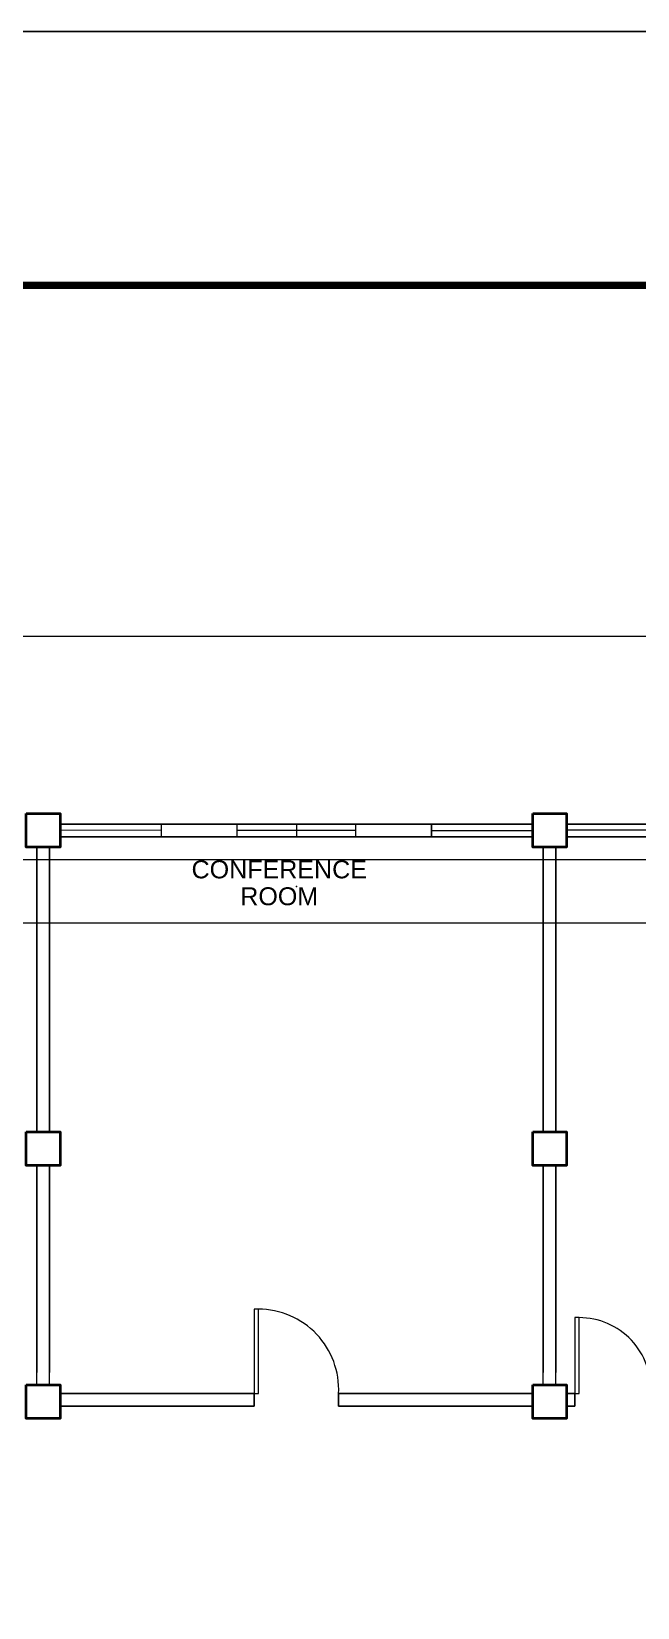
# Model space of a CAD drawing. Header units: millimetres. Extents: x -116 to 421, y 1 to 342.
# Drawn here: x 251.16 to 258.34, y 138.3 to 156.98 of the extents above; entities that cross this region are included whole.
import ezdxf

# ---------------------------------------------------------------- set-up
doc = ezdxf.new("R2010")
doc.units = ezdxf.units.MM
doc.header["$MEASUREMENT"] = 0
doc.layers.add('ahu line', color=7, linetype='Continuous', lineweight=20)
doc.layers.add('label', color=7, linetype='Continuous')
doc.layers.add('template', color=7, linetype='Continuous')
doc.styles.add('SWISSLT175', font='swissl.ttf', dxfattribs={"height": 0.175})

msp = doc.modelspace()

# ---------------------------------------------------------------- linework, layer by layer
at = {"color": 8, "lineweight": 9}
for p, q in [((260.825, 149.812), (245.5, 149.811)), ((251.5, 147.587), (251.5, 147.587)), ((252.7, 147.587), (252.7, 147.437)), ((253.6, 147.437), (253.6, 147.587)), ((254.3, 147.587), (254.3, 147.437)), ((254.3, 147.587), (255, 147.587)), ((255, 147.587), (255, 147.437)), ((255.9, 147.587), (255.9, 147.437)), ((257.5, 147.587), (257.5, 147.587)), ((252.7, 147.512), (251.5, 147.514)), ((255, 147.512), (253.6, 147.512)), ((254.3, 147.437), (253.6, 147.437)), ((255.9, 147.512), (257.1, 147.512)), ((259.6, 147.512), (257.5, 147.514)), ((251.225, 140.939), (251.225, 141.087)), ((251.375, 140.939), (251.375, 141.087)), ((257.225, 140.939), (257.225, 141.087)), ((257.375, 140.939), (257.375, 141.087)), ((251.5, 140.837), (251.5, 140.837)), ((251.5, 140.687), (251.5, 140.687))]:
    msp.add_line(p, q, dxfattribs=at)
at = {"color": 8, "lineweight": 25}
for p, q in [((251.5, 147.587), (257.1, 147.587)), ((257.5, 147.587), (260.825, 147.587)), ((251.5, 147.437), (257.1, 147.437)), ((257.5, 147.437), (260.825, 147.437)), ((251.225, 147.314), (251.225, 143.939)), ((251.375, 147.314), (251.375, 143.939)), ((257.225, 147.314), (257.225, 143.939)), ((257.375, 147.314), (257.375, 143.939)), ((251.225, 143.539), (251.225, 141.087)), ((251.375, 143.539), (251.375, 141.087)), ((257.225, 143.539), (257.225, 141.087)), ((257.375, 143.539), (257.375, 141.087)), ((251.5, 140.837), (253.8, 140.837)), ((251.5, 140.687), (253.8, 140.687)), ((253.8, 140.687), (253.8, 140.837)), ((254.8, 140.837), (257.1, 140.837)), ((254.8, 140.687), (254.8, 140.837)), ((254.8, 140.687), (257.1, 140.687)), ((257.6, 140.837), (257.5, 140.837)), ((257.5, 140.837), (257.5, 140.837)), ((257.6, 140.687), (257.5, 140.687)), ((257.5, 140.687), (257.5, 140.687)), ((257.6, 140.837), (257.6, 140.687))]:
    msp.add_line(p, q, dxfattribs=at)
at = {"color": 8, "lineweight": 35}
for points in [[(251.1, 147.714), (251.5, 147.714), (251.5, 147.314), (251.1, 147.314)], [(257.1, 147.714), (257.5, 147.714), (257.5, 147.314), (257.1, 147.314)], [(251.1, 143.939), (251.5, 143.939), (251.5, 143.539), (251.1, 143.539)], [(257.1, 143.939), (257.5, 143.939), (257.5, 143.539), (257.1, 143.539)], [(251.1, 140.939), (251.5, 140.939), (251.5, 140.539), (251.1, 140.539)], [(257.1, 140.939), (257.5, 140.939), (257.5, 140.539), (257.1, 140.539)]]:
    msp.add_lwpolyline(points, close=True, dxfattribs=at)
at = {"color": 8, "lineweight": 9}
for points in [[(251.5, 147.587), (252.7, 147.587), (252.7, 147.437), (251.5, 147.437)], [(253.6, 147.587), (255, 147.587), (255, 147.437), (253.6, 147.437)], [(255.9, 147.587), (257.1, 147.587), (257.1, 147.437), (255.9, 147.437)], [(257.5, 147.587), (259.6, 147.587), (259.6, 147.437), (257.5, 147.437)]]:
    msp.add_lwpolyline(points, close=True, dxfattribs=at)
at = {"color": 8, "lineweight": 13}
msp.add_lwpolyline([(253.8, 140.837), (253.85, 140.837), (253.85, 141.837), (253.8, 141.837)], close=True, dxfattribs=at)
at = {"color": 8, "lineweight": 13, "ltscale": 0.03}
msp.add_lwpolyline([(257.6, 140.837), (257.65, 140.837), (257.65, 141.737), (257.6, 141.737)], close=True, dxfattribs=at)
at = {"color": 8, "lineweight": 13}
msp.add_arc((253.85, 140.885), 0.951, 357.0624, 90, dxfattribs=at)
at = {"color": 8, "lineweight": 13, "ltscale": 0.03}
msp.add_arc((257.65, 140.885), 0.851, 356.7268, 90, dxfattribs=at)
at = {"color": 8, "lineweight": 9, "ltscale": 0.3}
msp.add_point((254.3, 146.847), dxfattribs=at)
at = {"layer": 'ahu line'}
for p, q in [((264.012, 147.162), (242.435, 147.162)), ((263.562, 146.412), (242.435, 146.412))]:
    msp.add_line(p, q, dxfattribs=at)
at = {"layer": 'template'}
msp.add_line((301.306, 156.981), (202.03, 156.981), dxfattribs=at)
at = {"layer": 'template', "linetype": 'Continuous', "const_width": 0.0853}
msp.add_lwpolyline([(208.046, 89.594), (298.297, 89.594), (298.297, 153.973), (208.046, 153.973)], close=True, dxfattribs=at)

# ---------------------------------------------------------------- texts
at = {"layer": 'label', "color": 8, "lineweight": 9, "ltscale": 0.4, "insert": (254.097, 146.889), "char_height": 0.2125, "attachment_point": 5, "line_spacing_factor": 0.9, "style": 'SWISSLT175'}
msp.add_mtext('CONFERENCE ^JROOM', dxfattribs=at)

doc.saveas('drawing.dxf')
